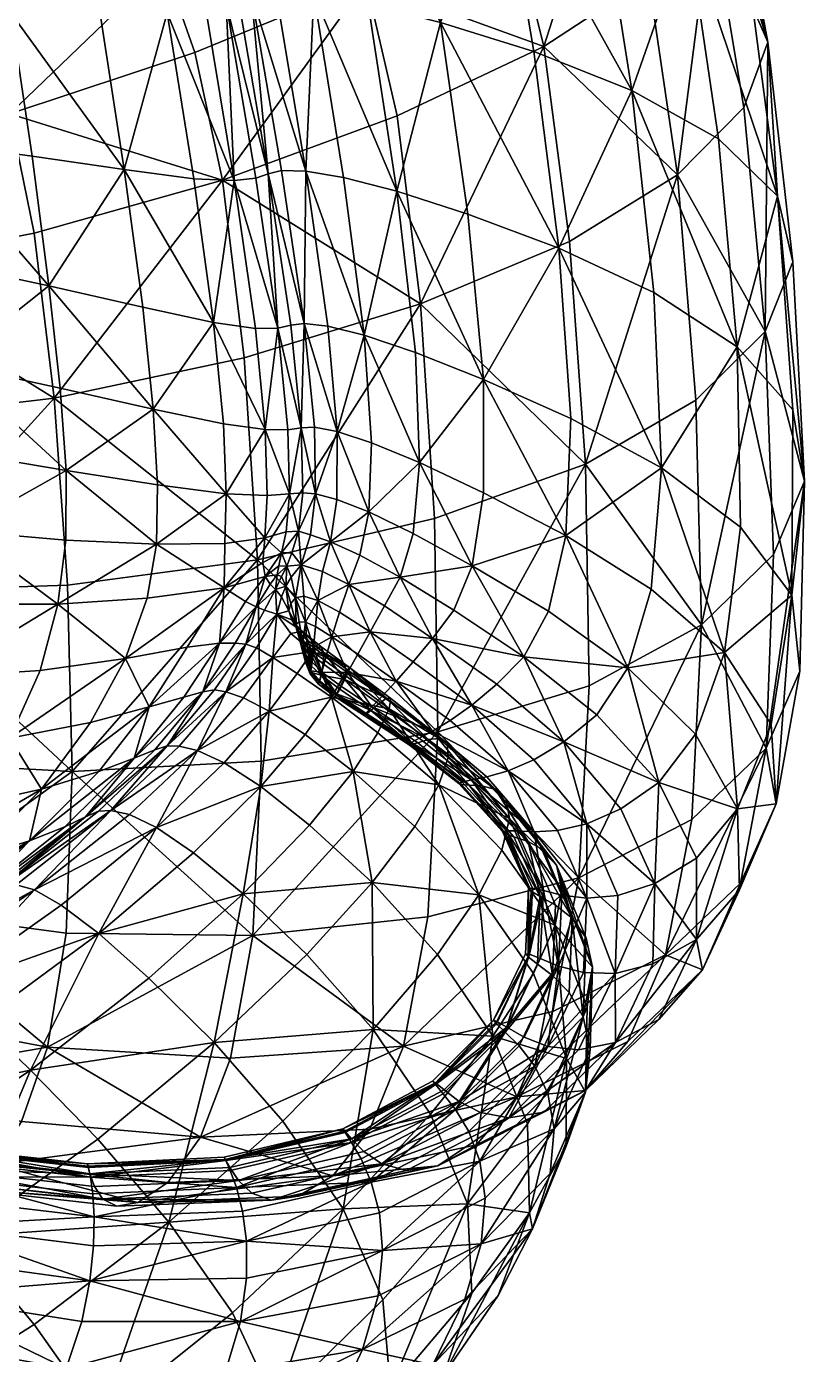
# Model space of a CAD drawing. Header units: millimetres. Extents: x -7995 to 5903, y -544 to 668.
# Drawn here: x -6453.1 to -6240.3, y -278.9 to 84.6 of the extents above; entities that cross this region are included whole.
import ezdxf

# ---------------------------------------------------------------- set-up
doc = ezdxf.new("R2010")
doc.units = ezdxf.units.MM
doc.layers.get('0').update_dxf_attribs({"true_color": 0x57e1c6})

msp = doc.modelspace()

# ---------------------------------------------------------------- meshes
at = {"color": 121, "true_color": 0xa6e5e5}
mesh = msp.add_polyface(dxfattribs=at)
corners = [(-6265.71, 147.94, 567.36), (-6255.34, 96.78, 546.58), (-6272.13, 110.89, 504.77), (-6282.72, 160.58, 525.26), (-6247.64, 38.17, 522.35), (-6263.78, 53.87, 481.31), (-6287.46, 67.14, 445.33), (-6296.28, 122.59, 468.47), (-6306.8, 170.8, 489.06), (-6258.66, -3.05, 457.53), (-6339.81, 85.76, 394.98), (-6314.28, 77.82, 416.02), (-6307.48, 23.94, 393.32), (-6332.38, 33.27, 372.49), (-6323.39, 131.76, 439.14), (-6349.09, 138.3, 418.18), (-6311.59, 79.15, 745.15), (-6320.94, 116.98, 759.89), (-6360.15, 96.84, 787.54), (-6351.72, 60.16, 773.41), (-6331.62, 142.27, 767.39), (-6369.72, 121.64, 794.36), (-6415.43, 101.45, 810.32), (-6399.47, 42.59, 791.09), (-6407.02, 77.52, 804.26), (-6379.54, 137.43, 795.75), (-6345.31, 8.69, 750.09), (-6304.5, 25.81, 721.27), (-6386.98, 44.33, 367.14), (-6390.37, 43.16, 368.19), (-6398.45, 90.98, 390.36), (-6391.59, 93.85, 385.32), (-6383.32, 45.22, 363.18), (-6395.21, 92.6, 389.35), (-6374.47, 93.48, 380.12), (-6384.9, 94.32, 381.43), (-6394.11, 143.67, 404.55), (-6383.76, 143.68, 403.3), (-6359.66, 90.8, 383.82), (-6368.98, 142.08, 407.04), (-6351.8, 39.57, 361.5), (-6366.35, 43.33, 357.92), (-6376.65, 45.05, 359.29), (-6282.96, 97.98, 706.71), (-6293.3, 136.17, 721.59), (-6265.79, 116.09, 661.79), (-6277.04, 154.01, 676.57), (-6260.06, 132.93, 614.1), (-6271.96, 170.11, 628.71), (-6250.3, 80.36, 592.48), (-6256.89, 62.49, 639.13), (-6250.97, 1.16, 611.87), (-6243.45, 20.19, 566.83), (-6274.99, 44.02, 683.17)]
mesh.append_faces([[corners[k] for k in face] for face in [(0, 1, 2), (2, 3, 0), (4, 5, 2), (2, 1, 4), (6, 7, 2), (2, 5, 6), (2, 7, 8), (6, 5, 9), (10, 11, 12), (12, 13, 10), (12, 11, 6), (6, 11, 14), (14, 7, 6), (10, 15, 14), (14, 11, 10), (16, 17, 18), (18, 19, 16), (20, 21, 18), (18, 17, 20), (18, 21, 22), (23, 19, 18), (18, 24, 23), (22, 21, 25), (25, 21, 20), (16, 19, 26), (26, 27, 16), (26, 19, 23), (28, 29, 30), (31, 32, 28), (28, 33, 31), (34, 35, 36), (36, 37, 34), (36, 35, 31), (10, 38, 39), (39, 15, 10), (34, 37, 39), (39, 38, 34), (34, 38, 40), (40, 41, 34), (10, 13, 40), (40, 38, 10), (31, 35, 42), (42, 32, 31), (34, 41, 42), (42, 35, 34), (16, 43, 44), (44, 17, 16), (45, 46, 44), (44, 43, 45), (20, 17, 44), (45, 47, 48), (0, 47, 49), (49, 1, 0), (45, 50, 49), (49, 47, 45), (49, 50, 51), (4, 1, 49), (49, 52, 4), (16, 27, 53), (53, 43, 16), (45, 43, 53), (53, 50, 45)]], dxfattribs={"vtx2": -1, "color": 121})
mesh = msp.add_polyface(dxfattribs=at)
corners = [(-6415.43, 101.45, 810.32), (-6423.87, 117.1, 811.08), (-6471.79, 98.81, 815.28), (-6464.84, 83.52, 815.03), (-6431.51, 127.18, 808.33), (-6477.76, 109.12, 812.17), (-6399.47, 42.59, 791.09), (-6407.02, 77.52, 804.26), (-6457.65, 60.76, 809.75), (-6450.96, 28.05, 797.78), (-6360.15, 96.84, 787.54), (-6379.54, 137.43, 795.75), (-6388.71, 147.12, 793.6), (-6493.81, 135.78, 832.67), (-6490.13, 130.47, 822.15), (-6444.33, 149.75, 818.97), (-6471.5, 163.23, 340.64), (-6464.05, 127.65, 324.69), (-6491.79, 123.97, 278.75), (-6457.33, 88.39, 306.75), (-6486.03, 88.65, 263.17), (-6414.62, 88.34, 370.62), (-6432.96, 88.14, 343.52), (-6440.57, 131.01, 363.41), (-6422.95, 134.04, 391.97), (-6426.34, 45.47, 323.71), (-6451.56, 49.15, 288.8), (-6407.31, 42.96, 349.48), (-6481.2, 53.18, 247.52), (-6446.99, 13.64, 272.8), (-6398.45, 90.98, 390.36), (-6404.02, 89.43, 385.17), (-6412.78, 136.75, 407.43), (-6407.43, 139.11, 413.11), (-6391.59, 93.85, 385.32), (-6395.21, 92.6, 389.35), (-6404.29, 141.08, 412.31), (-6400.72, 142.61, 408.36), (-6386.98, 44.33, 367.14), (-6396.23, 42.45, 363.3), (-6390.37, 43.16, 368.19), (-6394.11, 143.67, 404.55), (-6447.3, 144.42, 788.78), (-6448.26, 145.7, 786.03), (-6487.61, 130.9, 788.76), (-6487.36, 129.25, 791.54), (-6448.35, 146.39, 785.09), (-6487.47, 131.66, 787.86), (-6487.12, 131.6, 788.92), (-6446.67, 146.2, 788.96), (-6486.75, 130.81, 792), (-6444.07, 145.2, 800.78), (-6443.59, 146.33, 809.2), (-6487.91, 128.25, 812.53), (-6486.82, 128.2, 804.1), (-6445.27, 145.45, 793.95), (-6486.54, 129.37, 797.16), (-6396.36, 153.6, 789.78), (-6437.53, 134.4, 803.87), (-6442.08, 139.32, 798.55), (-6445.29, 142.47, 793.24), (-6486.53, 126.62, 796.16), (-6484.85, 122.65, 801.73), (-6482.02, 116.94, 807.36)]
mesh.append_faces([[corners[k] for k in face] for face in [(0, 1, 2), (2, 3, 0), (4, 5, 2), (2, 1, 4), (6, 7, 8), (8, 9, 6), (0, 3, 8), (8, 7, 0), (0, 7, 10), (4, 1, 11), (11, 12, 4), (11, 1, 0), (13, 14, 15), (16, 17, 18), (19, 20, 18), (18, 17, 19), (21, 22, 23), (23, 24, 21), (19, 17, 23), (23, 22, 19), (23, 17, 16), (19, 22, 25), (25, 26, 19), (21, 27, 25), (25, 22, 21), (19, 26, 28), (28, 20, 19), (28, 26, 29), (30, 31, 32), (32, 33, 30), (21, 24, 32), (32, 31, 21), (34, 35, 36), (36, 37, 34), (30, 33, 36), (36, 35, 30), (30, 35, 38), (21, 31, 39), (39, 27, 21), (30, 40, 39), (39, 31, 30), (34, 37, 41), (42, 43, 44), (44, 45, 42), (46, 47, 44), (48, 47, 46), (49, 50, 48), (51, 52, 53), (53, 54, 51), (15, 14, 53), (49, 55, 56), (56, 50, 49), (51, 54, 56), (56, 55, 51), (57, 58, 4), (59, 60, 61), (61, 62, 59), (42, 45, 61), (61, 60, 42), (4, 58, 63), (63, 5, 4), (59, 62, 63), (63, 58, 59)]], dxfattribs={"vtx2": -1, "color": 121})
mesh = msp.add_polyface(dxfattribs=at)
corners = [(-6243.75, -71.05, 474.53), (-6257.77, -52.41, 436.07), (-6258.66, -3.05, 457.53), (-6243.48, -20.3, 497.41), (-6279.33, -36.19, 401.87), (-6281.45, 11.77, 422.25), (-6287.46, 67.14, 445.33), (-6247.64, 38.17, 522.35), (-6263.78, 53.87, 481.31), (-6328.04, -12.03, 353.46), (-6332.38, 33.27, 372.49), (-6307.48, 23.94, 393.32), (-6304.17, -22.65, 373.73), (-6300.2, -35.17, 691.94), (-6304.5, 25.81, 721.27), (-6345.31, 8.69, 750.09), (-6341.43, -50.03, 721.16), (-6340.58, -108.49, 690.24), (-6299.2, -95.9, 660.81), (-6346.67, -4.61, 342.85), (-6351.8, 39.57, 361.5), (-6250.77, -112.95, 556.71), (-6248.71, -59.96, 583.3), (-6268.47, -79.19, 624.34), (-6250.97, 1.16, 611.87), (-6269.97, -17.7, 654.54), (-6240.27, -39.81, 540.16), (-6241.55, -91.86, 515.46), (-6243.45, 20.19, 566.83), (-6250.3, 80.36, 592.48), (-6274.99, 44.02, 683.17), (-6256.89, 62.49, 639.13), (-6305.54, -54.7, 359.9), (-6328.03, -43.03, 340.59), (-6282.2, -69.39, 386.81), (-6288.61, -90.92, 376.49), (-6310.26, -75.4, 351.08), (-6331.14, -62.99, 332.97), (-6249.35, -106.49, 456.46), (-6262.11, -86.77, 419.57), (-6341.98, -82.87, 329.76), (-6336.19, -75.18, 329.67), (-6317, -87.93, 346.5), (-6324.44, -95.46, 345.41), (-6345.55, -34.74, 330.62), (-6347.32, -54.13, 323.77), (-6355.19, -73.98, 322.03), (-6350.9, -66.1, 321.26), (-6331.23, -101.19, 347.06), (-6347.31, -89.34, 332.31)]
mesh.append_faces([[corners[k] for k in face] for face in [(0, 1, 2), (2, 3, 0), (4, 5, 2), (2, 1, 4), (2, 5, 6), (7, 3, 2), (2, 8, 7), (9, 10, 11), (11, 12, 9), (6, 5, 11), (4, 12, 11), (11, 5, 4), (13, 14, 15), (15, 16, 13), (13, 16, 17), (17, 18, 13), (9, 19, 20), (20, 10, 9), (21, 22, 23), (24, 25, 23), (23, 22, 24), (13, 18, 23), (23, 25, 13), (0, 3, 26), (26, 27, 0), (7, 28, 26), (26, 3, 7), (24, 22, 26), (26, 28, 24), (21, 27, 26), (26, 22, 21), (24, 28, 29), (13, 25, 30), (30, 14, 13), (24, 31, 30), (30, 25, 24), (9, 12, 32), (32, 33, 9), (4, 34, 32), (32, 12, 4), (35, 36, 32), (32, 34, 35), (37, 33, 32), (32, 36, 37), (0, 38, 39), (39, 1, 0), (35, 34, 39), (4, 1, 39), (39, 34, 4), (40, 41, 42), (42, 43, 40), (37, 36, 42), (42, 41, 37), (42, 36, 35), (9, 33, 44), (44, 19, 9), (37, 45, 44), (44, 33, 37), (40, 46, 47), (47, 41, 40), (37, 41, 47), (47, 45, 37), (48, 49, 40)]], dxfattribs={"vtx2": -1, "color": 121})
mesh = msp.add_polyface(dxfattribs=at)
corners = [(-6502.32, 18.12, 793.08), (-6450.96, 28.05, 797.78), (-6457.65, 60.76, 809.75), (-6398.97, -69.03, 301.78), (-6393.15, -72.74, 308.45), (-6400.25, -84.18, 298.49), (-6401.89, 3.58, 331.04), (-6421.3, 7.79, 306.25), (-6426.34, 45.47, 323.71), (-6407.31, 42.96, 349.48), (-6446.99, 13.64, 272.8), (-6451.56, 49.15, 288.8), (-6481.2, 53.18, 247.52), (-6477.23, 20.16, 233.45), (-6510.28, 26.36, 190.91), (-6497.27, -23.24, 774.85), (-6445.51, -17.11, 777.47), (-6493.56, -70.01, 751.69), (-6441.86, -68.35, 751.85), (-6389.9, -61.39, 741.4), (-6393.58, -6.04, 769.02), (-6399.47, 42.59, 791.09), (-6396.23, 42.45, 363.3), (-6390.48, 2, 344.45), (-6384.36, 2.09, 349.32), (-6390.37, 43.16, 368.19), (-6474, -7.8, 222.58), (-6443.85, -14.4, 260.74), (-6442.25, -36.95, 251.72), (-6471.97, -31.92, 214.21), (-6505.32, -26.21, 174.39), (-6399.23, -24.16, 317.81), (-6418.42, -20.12, 293.39), (-6398.49, -43.3, 309.01), (-6417.28, -40.88, 284.32), (-6420.07, -71.91, 272.26), (-6417.49, -57.12, 278.21), (-6398.79, -56.9, 303.85), (-6444.5, -73.53, 238.76), (-6442.31, -55.97, 244.85), (-6506.27, -71.47, 164.02), (-6504.76, -49.48, 168.67), (-6471.57, -53.43, 207.59), (-6473.25, -73.55, 202.02), (-6387.82, -25.72, 331.28), (-6387.27, -43.79, 322.79), (-6387.86, -55.31, 317.98), (-6388.42, -62.08, 315.93), (-6387.76, -65.93, 315.7), (-6390.27, -74.21, 310.66), (-6386.44, -68.02, 316.41), (-6385.01, -69.49, 317.16), (-6387.95, -75.13, 311.38)]
mesh.append_faces([[corners[k] for k in face] for face in [(0, 1, 2), (3, 4, 5), (6, 7, 8), (8, 9, 6), (10, 11, 8), (8, 7, 10), (12, 13, 14), (10, 13, 12), (0, 15, 16), (16, 1, 0), (17, 18, 16), (16, 15, 17), (19, 20, 16), (16, 18, 19), (21, 1, 16), (16, 20, 21), (6, 9, 22), (22, 23, 6), (24, 23, 22), (22, 25, 24), (14, 13, 26), (10, 27, 26), (26, 13, 10), (28, 29, 26), (26, 27, 28), (26, 29, 30), (6, 31, 32), (32, 7, 6), (33, 34, 32), (32, 31, 33), (28, 27, 32), (32, 34, 28), (10, 7, 32), (32, 27, 10), (3, 35, 36), (36, 37, 3), (38, 39, 36), (36, 35, 38), (28, 34, 36), (36, 39, 28), (33, 37, 36), (36, 34, 33), (40, 41, 42), (42, 43, 40), (30, 29, 42), (42, 41, 30), (28, 39, 42), (42, 29, 28), (38, 43, 42), (42, 39, 38), (6, 23, 44), (44, 31, 6), (33, 31, 44), (44, 45, 33), (3, 37, 46), (46, 47, 3), (33, 45, 46), (46, 37, 33), (3, 47, 48), (48, 4, 3), (49, 4, 48), (48, 50, 49), (51, 52, 49)]], dxfattribs={"vtx2": -1, "color": 121})
mesh = msp.add_polyface(dxfattribs=at)
corners = [(-6399.47, 42.59, 791.09), (-6393.58, -6.04, 769.02), (-6345.31, 8.69, 750.09), (-6389.9, -61.39, 741.4), (-6377.14, 3.37, 344.71), (-6380.81, 2.87, 348.46), (-6386.98, 44.33, 367.14), (-6383.32, 45.22, 363.18), (-6384.36, 2.09, 349.32), (-6390.37, 43.16, 368.19), (-6376.65, 45.05, 359.29), (-6370.63, 2.61, 340.91), (-6381.58, -25.74, 336.48), (-6387.82, -25.72, 331.28), (-6390.48, 2, 344.45), (-6381.12, -43.35, 328.43), (-6387.27, -43.79, 322.79), (-6374.31, -25.05, 332.71), (-6377.94, -25.2, 336.06), (-6374, -43.29, 325.91), (-6377.51, -42.99, 328.66), (-6377.9, -62.71, 323.19), (-6380.46, -59.45, 323.3), (-6378.67, -53.57, 324.94), (-6375.41, -54.56, 323.07), (-6383.35, -59.44, 321.62), (-6382.04, -53.74, 323.91), (-6387.86, -55.31, 317.98), (-6388.42, -62.08, 315.93), (-6384.03, -62.98, 320.25), (-6387.76, -65.93, 315.7), (-6384.5, -65.49, 319.26), (-6386.44, -68.02, 316.41), (-6380.66, -66.11, 323.63), (-6381.91, -63.11, 322.13), (-6382.15, -68.61, 322.38), (-6383.33, -65.98, 320.41), (-6384.56, -76.27, 312.6), (-6387.95, -75.13, 311.38), (-6385.01, -69.49, 317.16), (-6383.34, -71.52, 319.29), (-6390.27, -74.21, 310.66), (-6373.34, -72.52, 324.26), (-6377.19, -71.31, 326.31), (-6376.74, -78.43, 330.25), (-6379.53, -71.79, 327.06), (-6379.33, -79.02, 331.04), (-6380.77, -73.33, 326.36), (-6381.31, -75.31, 324.11)]
mesh.append_faces([[corners[k] for k in face] for face in [(0, 1, 2), (2, 1, 3), (4, 5, 6), (6, 7, 4), (8, 9, 6), (6, 5, 8), (4, 7, 10), (10, 11, 4), (8, 12, 13), (13, 14, 8), (15, 16, 13), (13, 12, 15), (4, 17, 18), (18, 5, 4), (19, 20, 18), (18, 17, 19), (15, 12, 18), (18, 20, 15), (8, 5, 18), (18, 12, 8), (21, 22, 23), (23, 24, 21), (25, 26, 23), (23, 22, 25), (15, 20, 23), (23, 26, 15), (19, 24, 23), (23, 20, 19), (15, 26, 27), (27, 16, 15), (25, 28, 27), (27, 26, 25), (25, 29, 30), (30, 28, 25), (31, 32, 30), (30, 29, 31), (21, 33, 34), (34, 22, 21), (35, 36, 34), (34, 33, 35), (31, 29, 34), (34, 36, 31), (25, 22, 34), (34, 29, 25), (37, 38, 39), (39, 40, 37), (41, 32, 39), (31, 36, 39), (39, 32, 31), (35, 40, 39), (39, 36, 35), (42, 43, 21), (44, 43, 42), (21, 43, 45), (45, 33, 21), (45, 43, 44), (46, 47, 45), (35, 33, 45), (45, 47, 35), (37, 40, 48), (35, 47, 48), (48, 40, 35), (48, 47, 46)]], dxfattribs={"vtx2": -1, "color": 121})
mesh = msp.add_polyface(dxfattribs=at)
corners = [(-6389.9, -61.39, 741.4), (-6341.43, -50.03, 721.16), (-6345.31, 8.69, 750.09), (-6340.58, -108.49, 690.24), (-6360.67, 0.11, 339.48), (-6366.35, 43.33, 357.92), (-6351.8, 39.57, 361.5), (-6346.67, -4.61, 342.85), (-6370.63, 2.61, 340.91), (-6376.65, 45.05, 359.29), (-6377.14, 3.37, 344.71), (-6368.09, -26.26, 329.08), (-6374.31, -25.05, 332.71), (-6358.71, -29.32, 327.58), (-6359.45, -48.27, 321.1), (-6368.17, -44.85, 322.6), (-6374, -43.29, 325.91), (-6345.55, -34.74, 330.62), (-6347.32, -54.13, 323.77), (-6364.95, -68.1, 319.94), (-6361.91, -60.08, 318.91), (-6350.9, -66.1, 321.26), (-6355.19, -73.98, 322.03), (-6377.9, -62.71, 323.19), (-6375.41, -54.56, 323.07), (-6369.95, -56.49, 320.29), (-6372.12, -64.57, 321.16), (-6375.31, -91.73, 337.5), (-6374.97, -89.35, 335.39), (-6372.31, -92.1, 335.57), (-6341.98, -82.87, 329.76), (-6347.31, -89.34, 332.31), (-6359.09, -81.06, 325.06), (-6351.99, -94.61, 336.31), (-6362.48, -87.19, 329.35), (-6369.53, -82.44, 327.41), (-6367.48, -75.68, 323.1), (-6371.16, -87.99, 331.83), (-6365.23, -92.18, 333.96), (-6374.55, -85.3, 332.2), (-6374.02, -79.65, 328.35), (-6373.34, -72.52, 324.26), (-6371.78, -86.79, 323.21), (-6372.56, -85.1, 315.16), (-6377.71, -80.91, 317.22), (-6372.51, -92.99, 334.3), (-6371.94, -89.86, 329.6), (-6375.34, -87.07, 330.18), (-6375.27, -90.29, 334.17), (-6376.03, -83.57, 324.64), (-6366.01, -94.14, 331.63), (-6364.89, -91.74, 324.94), (-6374.81, -86.45, 305.59), (-6364.68, -90.88, 316.69), (-6366.05, -92.87, 307.06)]
mesh.append_faces([[corners[k] for k in face] for face in [(0, 1, 2), (3, 1, 0), (4, 5, 6), (6, 7, 4), (4, 8, 9), (9, 5, 4), (10, 8, 11), (11, 12, 10), (4, 13, 11), (11, 8, 4), (14, 15, 11), (11, 13, 14), (16, 12, 11), (11, 15, 16), (14, 13, 17), (17, 18, 14), (4, 7, 17), (17, 13, 4), (19, 20, 21), (21, 22, 19), (14, 18, 21), (21, 20, 14), (23, 24, 25), (25, 26, 23), (16, 15, 25), (25, 24, 16), (14, 20, 25), (25, 15, 14), (19, 26, 25), (25, 20, 19), (27, 28, 29), (30, 31, 32), (32, 22, 30), (33, 34, 32), (32, 31, 33), (35, 36, 32), (32, 34, 35), (19, 22, 32), (32, 36, 19), (29, 37, 38), (35, 34, 38), (38, 37, 35), (38, 34, 33), (35, 37, 39), (39, 40, 35), (29, 28, 39), (39, 37, 29), (23, 26, 41), (19, 36, 41), (41, 26, 19), (35, 40, 41), (41, 36, 35), (42, 43, 44), (45, 46, 47), (47, 48, 45), (42, 49, 47), (47, 46, 42), (42, 46, 50), (50, 51, 42), (52, 43, 53), (53, 54, 52), (42, 51, 53), (53, 43, 42)]], dxfattribs={"vtx2": -1, "color": 121})
mesh = msp.add_polyface(dxfattribs=at)
corners = [(-6398.51, -97.49, 286.07), (-6401.62, -96.96, 289.02), (-6393.11, -84.44, 302.1), (-6390.14, -85.5, 300.07), (-6404.86, -97.48, 289.55), (-6396.01, -84.23, 301.89), (-6390.27, -74.21, 310.66), (-6430, -129.98, 245.39), (-6433.37, -130.23, 249.4), (-6414.58, -112.28, 271.85), (-6411.33, -112.35, 268.32), (-6436.93, -131.77, 251.45), (-6418.02, -113.39, 273.11), (-6452.26, -138.31, 240.82), (-6433.26, -119.3, 259.55), (-6423.6, -115.71, 269.78), (-6419.54, -101.66, 274.39), (-6410.07, -98.94, 285.65), (-6442.6, -134.49, 249.33), (-6400.25, -84.18, 298.49), (-6409.15, -85.25, 287.29), (-6398.97, -69.03, 301.78), (-6393.15, -72.74, 308.45), (-6506.27, -71.47, 164.02), (-6473.25, -73.55, 202.02), (-6477.44, -93.49, 196.75), (-6444.5, -73.53, 238.76), (-6449.3, -91.7, 232.06), (-6457.64, -110.24, 223.98), (-6485.2, -113.03, 190.72), (-6518.1, -112.99, 155.46), (-6426.02, -88.36, 263.7), (-6420.07, -71.91, 272.26), (-6435.57, -105.94, 252.86), (-6448.95, -124.17, 240.1), (-6470.46, -128.88, 213.76), (-6497.57, -131.98, 182.84), (-6385.67, -88.09, 296.74), (-6393.71, -99.18, 282.7), (-6417.54, -134.68, 239.8), (-6399.04, -116.93, 263.12), (-6388.99, -123.41, 264.96), (-6406.32, -113.57, 264.82), (-6424.9, -131.14, 241.62), (-6386.68, -102.81, 280.9), (-6389.9, -61.39, 741.4), (-6441.86, -68.35, 751.85), (-6440.57, -119.29, 723.97), (-6388.93, -116.46, 711.62), (-6493.56, -70.01, 751.69), (-6491.81, -116.46, 726.28)]
mesh.append_faces([[corners[k] for k in face] for face in [(0, 1, 2), (2, 3, 0), (4, 5, 2), (2, 1, 4), (2, 5, 6), (7, 8, 9), (9, 10, 7), (11, 12, 9), (9, 8, 11), (4, 1, 9), (9, 12, 4), (0, 10, 9), (9, 1, 0), (13, 14, 15), (16, 17, 15), (15, 14, 16), (4, 12, 15), (15, 17, 4), (11, 18, 15), (15, 12, 11), (19, 20, 21), (6, 5, 19), (19, 22, 6), (4, 17, 19), (19, 5, 4), (16, 20, 19), (19, 17, 16), (23, 24, 25), (26, 27, 25), (25, 24, 26), (28, 29, 25), (25, 27, 28), (25, 29, 30), (21, 20, 31), (31, 32, 21), (16, 33, 31), (31, 20, 16), (28, 27, 31), (31, 33, 28), (26, 32, 31), (31, 27, 26), (34, 14, 13), (28, 33, 34), (34, 35, 28), (16, 14, 34), (34, 33, 16), (28, 35, 36), (36, 29, 28), (37, 38, 0), (39, 40, 41), (7, 10, 42), (42, 43, 7), (0, 38, 42), (42, 10, 0), (44, 40, 42), (42, 38, 44), (39, 43, 42), (42, 40, 39), (45, 46, 47), (47, 48, 45), (49, 50, 47), (47, 46, 49)]], dxfattribs={"vtx2": -1, "color": 121})
mesh = msp.add_polyface(dxfattribs=at)
corners = [(-6353.9, -102.13, 314.15), (-6356.93, -108.77, 303.33), (-6369.66, -99, 296.2), (-6366.05, -92.87, 307.06), (-6363.76, -119.37, 289.8), (-6376.86, -109.2, 282.66), (-6374.81, -86.45, 305.59), (-6379.06, -92.5, 294.61), (-6389.9, -61.39, 741.4), (-6388.93, -116.46, 711.62), (-6340.58, -108.49, 690.24), (-6340.32, -123, 317.81), (-6346.83, -134.35, 304.13), (-6358.86, -102.64, 343.32), (-6360.24, -103.76, 346.29), (-6347.83, -111.97, 359.64), (-6346.04, -111.47, 356.9), (-6360.74, -104.03, 347.44), (-6348.43, -111.99, 360.67), (-6358.65, -101.59, 344.6), (-6345.64, -110.24, 357.93), (-6347.73, -111.43, 360.07), (-6360.25, -103.34, 346.85), (-6372.31, -92.1, 335.57), (-6372.96, -94.53, 337.82), (-6375.31, -91.73, 337.5), (-6373.16, -95.41, 338.43), (-6375.49, -92.6, 338.13), (-6368.3, -98.05, 340.19), (-6367.21, -95.86, 337.89), (-6368.62, -98.86, 340.78), (-6367.36, -96.79, 336.57), (-6368.26, -98.4, 339.6), (-6372.51, -92.99, 334.3), (-6372.96, -94.87, 337.25), (-6375.39, -92.13, 336.92), (-6375.27, -90.29, 334.17), (-6355.83, -98.69, 340.74), (-6342.05, -108.31, 354.36), (-6351.99, -94.61, 336.31), (-6365.23, -92.18, 333.96), (-6356.71, -100.76, 338.46), (-6366.01, -94.14, 331.63), (-6354.62, -99.28, 331.88), (-6364.89, -91.74, 324.94), (-6371.94, -89.86, 329.6), (-6364.68, -90.88, 316.69), (-6353.41, -99.35, 323.72), (-6338.05, -111.57, 338.14), (-6343.16, -110.57, 352.33)]
mesh.append_faces([[corners[k] for k in face] for face in [(0, 1, 2), (2, 3, 0), (4, 5, 2), (2, 1, 4), (6, 3, 2), (2, 7, 6), (8, 9, 10), (11, 1, 0), (4, 1, 11), (11, 12, 4), (13, 14, 15), (15, 16, 13), (17, 18, 15), (15, 14, 17), (19, 20, 21), (21, 22, 19), (17, 22, 21), (21, 18, 17), (23, 24, 25), (26, 27, 25), (25, 24, 26), (19, 22, 28), (28, 29, 19), (17, 30, 28), (28, 22, 17), (26, 24, 28), (28, 30, 26), (23, 29, 28), (28, 24, 23), (13, 31, 32), (32, 14, 13), (33, 34, 32), (32, 31, 33), (26, 30, 32), (32, 34, 26), (17, 14, 32), (32, 30, 17), (26, 34, 35), (33, 36, 35), (35, 34, 33), (19, 37, 38), (38, 20, 19), (38, 37, 39), (19, 29, 40), (40, 37, 19), (40, 29, 23), (39, 37, 40), (13, 41, 42), (42, 31, 13), (43, 44, 42), (42, 41, 43), (33, 31, 42), (42, 45, 33), (0, 3, 46), (46, 47, 0), (43, 47, 46), (46, 44, 43), (0, 47, 48), (48, 47, 43), (13, 16, 49), (49, 41, 13), (43, 41, 49)]], dxfattribs={"vtx2": -1, "color": 121})
mesh = msp.add_polyface(dxfattribs=at)
corners = [(-6384.56, -76.27, 312.6), (-6390.14, -85.5, 300.07), (-6393.11, -84.44, 302.1), (-6387.95, -75.13, 311.38), (-6390.27, -74.21, 310.66), (-6380.8, -81.58, 307.92), (-6385.67, -88.09, 296.74), (-6374.81, -86.45, 305.59), (-6379.06, -92.5, 294.61), (-6386.68, -102.81, 280.9), (-6393.71, -99.18, 282.7), (-6398.51, -97.49, 286.07), (-6369.66, -99, 296.2), (-6376.86, -109.2, 282.66), (-6388.99, -123.41, 264.96), (-6399.04, -116.93, 263.12), (-6363.76, -119.37, 289.8), (-6375.64, -134.02, 272.1), (-6375.97, -87.42, 335.6), (-6374.97, -89.35, 335.39), (-6375.31, -91.73, 337.5), (-6376.45, -88.59, 337.17), (-6376.72, -89.36, 337.74), (-6375.49, -92.6, 338.13), (-6376.37, -88.41, 334.44), (-6376.67, -89.14, 336.52), (-6375.39, -92.13, 336.92), (-6375.27, -90.29, 334.17), (-6373.16, -95.41, 338.43), (-6376.35, -84.01, 333.66), (-6374.55, -85.3, 332.2), (-6376.74, -78.43, 330.25), (-6374.02, -79.65, 328.35), (-6373.34, -72.52, 324.26), (-6378.49, -78.35, 331.2), (-6379.53, -71.79, 327.06), (-6379.33, -79.02, 331.04), (-6377.48, -84.05, 334.82), (-6377.99, -84.6, 335.1), (-6377.06, -85.5, 332.06), (-6377.89, -84.88, 333.94), (-6378.33, -81.51, 327.4), (-6379.35, -80.03, 329.65), (-6381.31, -75.31, 324.11), (-6380.51, -77.81, 320.87), (-6377.71, -80.91, 317.22), (-6376.03, -83.57, 324.64), (-6371.78, -86.79, 323.21), (-6372.56, -85.1, 315.16), (-6375.34, -87.07, 330.18)]
mesh.append_faces([[corners[k] for k in face] for face in [(0, 1, 2), (2, 3, 0), (4, 3, 2), (0, 5, 6), (6, 1, 0), (7, 8, 6), (6, 5, 7), (9, 10, 6), (6, 8, 9), (11, 1, 6), (9, 8, 12), (12, 13, 9), (9, 13, 14), (14, 15, 9), (16, 17, 14), (14, 13, 16), (18, 19, 20), (20, 21, 18), (22, 21, 20), (20, 23, 22), (24, 25, 26), (26, 27, 24), (22, 23, 26), (26, 25, 22), (26, 23, 28), (18, 29, 30), (30, 19, 18), (31, 32, 30), (30, 29, 31), (33, 32, 31), (31, 34, 35), (35, 34, 36), (18, 21, 37), (37, 29, 18), (22, 38, 37), (37, 21, 22), (36, 34, 37), (37, 38, 36), (31, 29, 37), (37, 34, 31), (24, 39, 40), (40, 25, 24), (41, 42, 40), (40, 39, 41), (36, 38, 40), (40, 42, 36), (22, 25, 40), (40, 38, 22), (43, 44, 0), (36, 42, 43), (41, 44, 43), (43, 42, 41), (0, 44, 45), (45, 5, 0), (41, 46, 45), (45, 44, 41), (45, 46, 47), (7, 5, 45), (45, 48, 7), (24, 27, 49), (49, 39, 24), (41, 39, 49), (49, 46, 41)]], dxfattribs={"vtx2": -1, "color": 121})
mesh = msp.add_polyface(dxfattribs=at)
corners = [(-6243.75, -71.05, 474.53), (-6241.55, -91.86, 515.46), (-6248.03, -128.19, 495.72), (-6249.35, -106.49, 456.46), (-6250.77, -112.95, 556.71), (-6258.58, -129.52, 442.82), (-6302, -148.48, 631.57), (-6299.2, -95.9, 660.81), (-6340.58, -108.49, 690.24), (-6271.04, -132.45, 596.13), (-6268.47, -79.19, 624.34), (-6270.08, -109.11, 407.6), (-6262.11, -86.77, 419.57), (-6288.61, -90.92, 376.49), (-6306.11, -111.21, 367.74), (-6297.06, -103.83, 370.33), (-6280.08, -122.38, 399.71), (-6290.53, -129.58, 395.48), (-6317, -87.93, 346.5), (-6324.44, -95.46, 345.41), (-6353.9, -102.13, 314.15), (-6337.77, -115.48, 328.7), (-6340.32, -123, 317.81), (-6320.93, -132.2, 349.63), (-6331.99, -123.06, 376.14), (-6334.1, -122.87, 378.54), (-6322.15, -136.29, 401.84), (-6334.77, -122.6, 379.38), (-6347.83, -111.97, 359.64), (-6348.43, -111.99, 360.67), (-6346.04, -111.47, 356.9), (-6331.36, -121.62, 376.87), (-6333.88, -122.21, 378.78), (-6347.73, -111.43, 360.07), (-6345.64, -110.24, 357.93), (-6321.81, -135.54, 401.95), (-6321.34, -119.13, 370.51), (-6314.27, -116.13, 368.15), (-6299.83, -133.67, 394.45), (-6327.11, -120.78, 373.77), (-6314.23, -135.83, 397.93), (-6351.99, -94.61, 336.31), (-6337.18, -105.39, 350.38), (-6342.05, -108.31, 354.36), (-6341.98, -82.87, 329.76), (-6331.23, -101.19, 347.06), (-6347.31, -89.34, 332.31), (-6338.05, -111.57, 338.14), (-6354.62, -99.28, 331.88), (-6340.17, -110.27, 346.05), (-6324.75, -124.26, 366.31), (-6321.86, -126.96, 358.84), (-6328.5, -123.24, 372.07), (-6343.16, -110.57, 352.33), (-6315.86, -138.45, 396.5)]
mesh.append_faces([[corners[k] for k in face] for face in [(0, 1, 2), (2, 3, 0), (2, 1, 4), (5, 3, 2), (6, 7, 8), (6, 9, 10), (10, 7, 6), (10, 9, 4), (5, 11, 12), (12, 3, 5), (12, 11, 13), (14, 15, 16), (16, 17, 14), (13, 11, 16), (16, 15, 13), (16, 11, 5), (13, 15, 18), (14, 19, 18), (18, 15, 14), (20, 21, 22), (22, 21, 23), (24, 25, 26), (26, 25, 27), (27, 25, 28), (28, 29, 27), (24, 30, 28), (28, 25, 24), (31, 32, 33), (33, 34, 31), (27, 29, 33), (33, 32, 27), (27, 32, 35), (35, 32, 31), (36, 37, 38), (14, 17, 38), (38, 37, 14), (31, 39, 40), (40, 39, 36), (41, 42, 43), (36, 39, 43), (43, 42, 36), (31, 34, 43), (43, 39, 31), (44, 19, 45), (14, 37, 45), (45, 19, 14), (36, 42, 45), (45, 37, 36), (41, 46, 45), (45, 42, 41), (47, 21, 20), (48, 49, 47), (50, 51, 47), (47, 49, 50), (23, 21, 47), (47, 51, 23), (24, 52, 53), (53, 30, 24), (50, 49, 53), (53, 52, 50), (53, 49, 48), (50, 52, 54), (54, 52, 24)]], dxfattribs={"vtx2": -1, "color": 121})
mesh = msp.add_polyface(dxfattribs=at)
corners = [(-6358.22, -189.95, 283.41), (-6342.52, -213.16, 309.45), (-6366.47, -239.07, 279.97), (-6393.83, -152.83, 248.76), (-6376.39, -169.39, 262.94), (-6401.73, -193.52, 232.72), (-6382.93, -215.08, 253.51), (-6388.99, -123.41, 264.96), (-6375.64, -134.02, 272.1), (-6340.58, -108.49, 690.24), (-6343.26, -159.15, 660.91), (-6302, -148.48, 631.57), (-6391.2, -164.25, 683.03), (-6388.93, -116.46, 711.62), (-6349.98, -194.49, 636.77), (-6397.24, -197.77, 659.01), (-6405.5, -219.47, 639.09), (-6359.17, -217.21, 617.22), (-6318.99, -208.44, 589.1), (-6309.13, -185.03, 607.89), (-6340.69, -169.4, 306.77), (-6325.48, -191.8, 332.78), (-6329.32, -153.12, 324.8), (-6314.43, -174.65, 350.97), (-6358.48, -149.74, 286.29), (-6363.76, -119.37, 289.8), (-6346.83, -134.35, 304.13), (-6320.93, -132.2, 349.63), (-6323.08, -140.82, 338.69), (-6340.32, -123, 317.81), (-6364.17, -220.88, 541.11), (-6339.12, -207.61, 514.99), (-6341.23, -205.05, 514.71), (-6322.18, -190.71, 486.18), (-6324.55, -188.38, 486.47), (-6325.32, -187.43, 486.7), (-6341.98, -204.08, 514.84), (-6366.56, -217.2, 540.3), (-6365.89, -218.18, 540.28), (-6315.82, -170.09, 457.17), (-6315.52, -169.37, 457.4), (-6324.39, -187.78, 486.94), (-6341.24, -204.59, 515.43), (-6338.87, -206.49, 516.51), (-6364.17, -219.92, 542.9), (-6366.03, -217.82, 541.17), (-6321.64, -189.36, 487.28), (-6322.15, -136.29, 401.84), (-6319.79, -137.18, 399.89), (-6331.99, -123.06, 376.14), (-6334.77, -122.6, 379.38), (-6322.85, -135.76, 402.48), (-6321.81, -135.54, 401.95), (-6331.36, -121.62, 376.87), (-6318.96, -135.58, 400.39), (-6334.75, -209.68, 518.1), (-6316.98, -192.09, 487.77), (-6310.44, -194.61, 489.18), (-6328.85, -212.72, 520.83), (-6314.23, -135.83, 397.93), (-6315.86, -138.45, 396.5), (-6335.76, -211.85, 515.66), (-6314.05, -199.97, 484.37), (-6318.31, -194.48, 485.76), (-6332.1, -217.92, 515.67)]
mesh.append_faces([[corners[k] for k in face] for face in [(0, 1, 2), (3, 4, 5), (0, 6, 5), (5, 4, 0), (7, 8, 3), (9, 10, 11), (12, 10, 9), (9, 13, 12), (11, 10, 14), (12, 15, 14), (14, 10, 12), (16, 17, 14), (14, 15, 16), (18, 19, 14), (14, 17, 18), (0, 20, 21), (21, 1, 0), (22, 23, 21), (21, 20, 22), (3, 8, 24), (24, 4, 3), (25, 26, 24), (24, 8, 25), (22, 20, 24), (24, 26, 22), (0, 4, 24), (24, 20, 0), (27, 28, 29), (22, 26, 29), (29, 28, 22), (30, 31, 32), (33, 34, 32), (32, 31, 33), (35, 36, 32), (32, 34, 35), (37, 38, 32), (32, 36, 37), (35, 34, 39), (39, 34, 33), (40, 41, 35), (42, 43, 44), (37, 36, 42), (42, 45, 37), (35, 41, 42), (42, 36, 35), (46, 43, 42), (42, 41, 46), (47, 48, 49), (50, 51, 47), (52, 51, 50), (53, 54, 52), (44, 43, 55), (46, 56, 55), (55, 43, 46), (57, 58, 55), (55, 56, 57), (59, 54, 53), (49, 48, 60), (61, 31, 30), (62, 63, 61), (61, 64, 62), (33, 31, 61), (61, 63, 33)]], dxfattribs={"vtx2": -1, "color": 121})
mesh = msp.add_polyface(dxfattribs=at)
corners = [(-6401.73, -193.52, 232.72), (-6419.61, -175.87, 218.35), (-6393.83, -152.83, 248.76), (-6451.98, -201.08, 183.97), (-6433.61, -219.99, 198.63), (-6423.6, -115.71, 269.78), (-6442.6, -134.49, 249.33), (-6452.26, -138.31, 240.82), (-6467.85, -143.11, 223.72), (-6448.95, -124.17, 240.1), (-6489.06, -147.5, 200.1), (-6470.46, -128.88, 213.76), (-6497.57, -131.98, 182.84), (-6407.37, -141.58, 241.62), (-6388.99, -123.41, 264.96), (-6417.54, -134.68, 239.8), (-6492.63, -156.85, 701.3), (-6442.2, -163.56, 696.86), (-6440.57, -119.29, 723.97), (-6491.81, -116.46, 726.28), (-6391.2, -164.25, 683.03), (-6388.93, -116.46, 711.62), (-6496.64, -185.47, 679.42), (-6447.32, -194.79, 673.58), (-6502.4, -204.26, 660.48), (-6454.43, -215.18, 653.81), (-6405.5, -219.47, 639.09), (-6397.24, -197.77, 659.01), (-6468.81, -155.28, 222.75), (-6478.5, -158.86, 216.28), (-6436.93, -131.77, 251.45), (-6463.06, -152.43, 223.46), (-6495.28, -174.03, 191.52), (-6501.04, -176.76, 192.24), (-6510.59, -179.76, 187.93), (-6430, -129.98, 245.39), (-6455.94, -150.33, 215.85), (-6459.39, -150.67, 220.48), (-6433.37, -130.23, 249.4), (-6488.1, -171.95, 182.38), (-6491.55, -172.21, 187.61), (-6493.97, -162.81, 202), (-6476, -178.85, 175.22), (-6465.85, -187.64, 176.74), (-6503.84, -211.64, 141.45), (-6489.92, -226.38, 148.77), (-6520.68, -195.92, 142.65), (-6483.16, -173.89, 177.67), (-6424.9, -131.14, 241.62), (-6450.88, -151.77, 211.62), (-6443.56, -155.91, 209.5), (-6433.34, -163.64, 211.17)]
mesh.append_faces([[corners[k] for k in face] for face in [(0, 1, 2), (3, 1, 0), (0, 4, 3), (5, 6, 7), (7, 8, 9), (10, 11, 9), (9, 8, 10), (12, 11, 10), (2, 13, 14), (14, 13, 15), (16, 17, 18), (18, 19, 16), (20, 21, 18), (18, 17, 20), (16, 22, 23), (23, 17, 16), (24, 25, 23), (23, 22, 24), (26, 27, 23), (23, 25, 26), (20, 17, 23), (23, 27, 20), (7, 6, 28), (28, 29, 7), (30, 31, 28), (28, 6, 30), (32, 33, 28), (28, 31, 32), (34, 29, 28), (28, 33, 34), (35, 36, 37), (37, 38, 35), (39, 40, 37), (37, 36, 39), (32, 31, 37), (37, 40, 32), (30, 38, 37), (37, 31, 30), (7, 29, 41), (41, 8, 7), (41, 29, 34), (10, 8, 41), (42, 43, 44), (3, 45, 44), (44, 43, 3), (46, 47, 42), (35, 48, 49), (49, 36, 35), (15, 50, 49), (49, 48, 15), (42, 47, 49), (49, 50, 42), (39, 36, 49), (49, 47, 39), (2, 1, 51), (51, 13, 2), (3, 43, 51), (51, 1, 3), (42, 50, 51), (51, 43, 42), (15, 13, 51), (51, 50, 15)]], dxfattribs={"vtx2": -1, "color": 121})
mesh = msp.add_polyface(dxfattribs=at)
corners = [(-6281.24, -150.02, 427.36), (-6269.77, -143.06, 433.24), (-6269.84, -165.35, 469.48), (-6281.76, -172, 462.13), (-6258.58, -129.52, 442.82), (-6258.03, -151.71, 480.54), (-6268.12, -173.63, 518.8), (-6250.77, -112.95, 556.71), (-6257.79, -149.86, 535.38), (-6248.03, -128.19, 495.72), (-6278.28, -169.48, 573.43), (-6271.04, -132.45, 596.13), (-6302, -148.48, 631.57), (-6290.53, -129.58, 395.48), (-6280.08, -122.38, 399.71), (-6308.46, -161.36, 365.01), (-6306.65, -151.58, 375.92), (-6298.21, -172.89, 406.5), (-6329.32, -153.12, 324.8), (-6323.08, -140.82, 338.69), (-6314.43, -174.65, 350.97), (-6320.93, -132.2, 349.63), (-6312.54, -153.59, 427), (-6315.03, -152.09, 428.43), (-6315.82, -170.09, 457.17), (-6315.75, -151.34, 428.88), (-6316.58, -169.21, 457.5), (-6315.52, -169.37, 457.4), (-6314.65, -151.3, 428.5), (-6311.64, -151.93, 427.44), (-6319.79, -137.18, 399.89), (-6322.15, -136.29, 401.84), (-6322.85, -135.76, 402.48), (-6321.81, -135.54, 401.95), (-6318.96, -135.58, 400.39), (-6306.65, -153.2, 425.82), (-6307.59, -172.61, 456.39), (-6299.82, -154.02, 424.62), (-6292.09, -174.6, 458.09), (-6291.3, -153.32, 424.81), (-6299.83, -133.67, 394.45), (-6307.79, -135.47, 395.61), (-6321.34, -119.13, 370.51), (-6314.23, -135.83, 397.93), (-6308.38, -155.88, 424.46), (-6315.86, -138.45, 396.5), (-6303.78, -159.5, 420.45), (-6311.56, -140.82, 391.49), (-6324.75, -124.26, 366.31), (-6308.08, -144.96, 384.69), (-6299.97, -164.99, 414.58), (-6321.86, -126.96, 358.84), (-6309.19, -175.19, 454.79)]
mesh.append_faces([[corners[k] for k in face] for face in [(0, 1, 2), (2, 3, 0), (4, 5, 2), (2, 1, 4), (2, 5, 6), (7, 8, 9), (6, 5, 9), (9, 8, 6), (9, 5, 4), (10, 11, 12), (7, 11, 10), (10, 8, 7), (0, 13, 14), (14, 1, 0), (4, 1, 14), (15, 16, 17), (18, 19, 15), (15, 20, 18), (21, 16, 15), (15, 19, 21), (22, 23, 24), (25, 26, 24), (24, 23, 25), (27, 28, 29), (25, 28, 27), (27, 26, 25), (22, 30, 31), (31, 23, 22), (25, 23, 31), (31, 32, 25), (29, 28, 33), (33, 34, 29), (25, 32, 33), (33, 28, 25), (29, 35, 36), (36, 35, 37), (38, 39, 0), (37, 39, 38), (0, 39, 40), (40, 13, 0), (37, 41, 40), (40, 39, 37), (40, 41, 42), (29, 34, 43), (43, 35, 29), (42, 41, 43), (37, 35, 43), (43, 41, 37), (22, 44, 45), (45, 30, 22), (46, 47, 45), (45, 44, 46), (45, 47, 48), (17, 16, 49), (49, 50, 17), (21, 51, 49), (49, 16, 21), (48, 47, 49), (49, 51, 48), (46, 50, 49), (49, 47, 46), (52, 44, 22), (46, 44, 52)]], dxfattribs={"vtx2": -1, "color": 121})
mesh = msp.add_polyface(dxfattribs=at)
corners = [(-6268.12, -173.63, 518.8), (-6280.06, -187.21, 506.43), (-6269.84, -165.35, 469.48), (-6291.94, -193.53, 497.76), (-6281.76, -172, 462.13), (-6302, -148.48, 631.57), (-6309.13, -185.03, 607.89), (-6278.28, -169.48, 573.43), (-6318.99, -208.44, 589.1), (-6288.54, -193.23, 555.64), (-6257.79, -149.86, 535.38), (-6300.19, -206.63, 542.11), (-6311.6, -212.63, 532.21), (-6330.01, -221.57, 574.51), (-6349.98, -194.49, 636.77), (-6298.21, -172.89, 406.5), (-6298.89, -195.41, 440.33), (-6300.16, -207.11, 430.2), (-6299.74, -183.74, 395.84), (-6308.69, -217.17, 475.33), (-6305.39, -197.92, 381.79), (-6305.42, -221.89, 416.41), (-6316.02, -215.77, 363.55), (-6325.48, -191.8, 332.78), (-6314.43, -174.65, 350.97), (-6308.46, -161.36, 365.01), (-6315.82, -170.09, 457.17), (-6313.33, -172.07, 456.31), (-6312.54, -153.59, 427), (-6316.58, -169.21, 457.5), (-6325.32, -187.43, 486.7), (-6322.18, -190.71, 486.18), (-6311.64, -151.93, 427.44), (-6312.55, -170.52, 456.99), (-6315.52, -169.37, 457.4), (-6321.64, -189.36, 487.28), (-6324.39, -187.78, 486.94), (-6310.44, -194.61, 489.18), (-6302.08, -195.54, 492.26), (-6321.15, -214.19, 525.33), (-6328.85, -212.72, 520.83), (-6307.59, -172.61, 456.39), (-6299.82, -154.02, 424.62), (-6300.74, -174.38, 456.46), (-6316.98, -192.09, 487.77), (-6281.24, -150.02, 427.36), (-6292.09, -174.6, 458.09), (-6299.97, -164.99, 414.58), (-6300.77, -186.46, 447.4), (-6303.78, -159.5, 420.45), (-6304.61, -179.85, 452.02), (-6314.05, -199.97, 484.37), (-6310.48, -207.44, 481.18), (-6309.19, -175.19, 454.79), (-6318.31, -194.48, 485.76), (-6329.07, -225.98, 513.95)]
mesh.append_faces([[corners[k] for k in face] for face in [(0, 1, 2), (3, 4, 2), (2, 1, 3), (5, 6, 7), (8, 9, 7), (7, 6, 8), (0, 10, 7), (7, 9, 0), (3, 1, 11), (11, 12, 3), (0, 9, 11), (11, 1, 0), (8, 13, 11), (11, 9, 8), (14, 6, 5), (15, 16, 17), (17, 18, 15), (17, 16, 19), (20, 18, 17), (17, 21, 20), (20, 22, 23), (23, 24, 20), (15, 18, 25), (20, 24, 25), (25, 18, 20), (26, 27, 28), (26, 29, 30), (31, 27, 26), (32, 33, 34), (35, 36, 34), (34, 33, 35), (30, 29, 34), (37, 38, 39), (39, 40, 37), (3, 12, 39), (39, 38, 3), (41, 33, 32), (42, 43, 41), (37, 44, 41), (41, 43, 37), (35, 33, 41), (41, 44, 35), (45, 4, 46), (3, 38, 46), (46, 4, 3), (37, 43, 46), (46, 38, 37), (46, 43, 42), (15, 47, 48), (48, 16, 15), (49, 50, 48), (48, 47, 49), (51, 52, 48), (48, 50, 51), (19, 16, 48), (48, 52, 19), (28, 27, 53), (31, 54, 53), (53, 27, 31), (51, 50, 53), (53, 54, 51), (53, 50, 49), (55, 52, 51)]], dxfattribs={"vtx2": -1, "color": 121})
mesh = msp.add_polyface(dxfattribs=at)
corners = [(-6340.6, -227.32, 563.46), (-6311.6, -212.63, 532.21), (-6300.19, -206.63, 542.11), (-6330.01, -221.57, 574.51), (-6366.47, -239.07, 279.97), (-6342.52, -213.16, 309.45), (-6332.46, -237.68, 340.33), (-6414.1, -242.7, 219.89), (-6382.93, -215.08, 253.51), (-6358.22, -189.95, 283.41), (-6401.73, -193.52, 232.72), (-6369.28, -230.01, 601.66), (-6378.75, -235.61, 589.48), (-6318.99, -208.44, 589.1), (-6359.17, -217.21, 617.22), (-6405.5, -219.47, 639.09), (-6414.46, -231.83, 622.82), (-6422.59, -237.31, 609.72), (-6316.02, -215.77, 363.55), (-6315.5, -240.14, 398.32), (-6305.39, -197.92, 381.79), (-6305.42, -221.89, 416.41), (-6314.63, -244.53, 452.73), (-6308.69, -217.17, 475.33), (-6309.79, -229.43, 466), (-6300.16, -207.11, 430.2), (-6327.62, -236.18, 509.46), (-6328.69, -248.68, 501.13), (-6325.48, -191.8, 332.78), (-6364.17, -220.88, 541.11), (-6365.89, -218.18, 540.28), (-6398.54, -225.86, 561.6), (-6397.37, -228.6, 562.92), (-6366.56, -217.2, 540.3), (-6399.04, -224.88, 561.44), (-6364.17, -219.92, 542.9), (-6397.48, -227.7, 564.67), (-6398.74, -225.53, 562.46), (-6366.03, -217.82, 541.17), (-6341.23, -205.05, 514.71), (-6341.24, -204.59, 515.43), (-6360.82, -223.39, 545.49), (-6395.13, -231.27, 568.09), (-6355.87, -226.76, 549.45), (-6391.41, -234.76, 573.09), (-6386.04, -236.7, 580.09), (-6349.17, -228.56, 555.28), (-6321.15, -214.19, 525.33), (-6328.85, -212.72, 520.83), (-6334.75, -209.68, 518.1), (-6361.54, -225.39, 542.78), (-6335.76, -211.85, 515.66), (-6358.75, -231.79, 544.07), (-6332.1, -217.92, 515.67), (-6355.69, -250.47, 540.63), (-6329.07, -225.98, 513.95), (-6310.48, -207.44, 481.18), (-6314.05, -199.97, 484.37), (-6356.55, -240.13, 543.76), (-6395.68, -233.21, 565.4), (-6394.01, -239.67, 567.74)]
mesh.append_faces([[corners[k] for k in face] for face in [(0, 1, 2), (2, 3, 0), (4, 5, 6), (7, 8, 4), (4, 8, 9), (10, 8, 7), (0, 3, 11), (11, 12, 0), (13, 14, 11), (11, 3, 13), (15, 16, 11), (11, 14, 15), (17, 12, 11), (6, 18, 19), (20, 21, 19), (19, 18, 20), (19, 21, 22), (23, 24, 25), (22, 21, 25), (25, 24, 22), (23, 26, 27), (27, 24, 23), (6, 5, 28), (28, 18, 6), (29, 30, 31), (31, 32, 29), (33, 34, 31), (31, 30, 33), (35, 36, 37), (37, 38, 35), (33, 38, 37), (37, 34, 33), (39, 30, 29), (35, 38, 40), (35, 41, 42), (42, 36, 35), (43, 44, 42), (42, 41, 43), (0, 12, 45), (45, 46, 0), (45, 12, 17), (43, 46, 45), (45, 44, 43), (0, 46, 47), (47, 1, 0), (43, 48, 47), (47, 46, 43), (49, 41, 35), (43, 41, 49), (49, 48, 43), (29, 50, 51), (52, 53, 51), (51, 50, 52), (54, 26, 55), (23, 56, 55), (55, 26, 23), (57, 53, 55), (52, 58, 55), (55, 53, 52), (29, 32, 59), (59, 50, 29), (52, 50, 59), (59, 60, 52)]], dxfattribs={"vtx2": -1, "color": 121})
mesh = msp.add_polyface(dxfattribs=at)
corners = [(-6451.98, -201.08, 183.97), (-6433.61, -219.99, 198.63), (-6471.16, -246.71, 163.7), (-6489.92, -226.38, 148.77), (-6414.1, -242.7, 219.89), (-6401.73, -193.52, 232.72), (-6513.41, -220.2, 630.69), (-6468.64, -232.24, 623.64), (-6462.04, -226.93, 637.27), (-6508.47, -215.18, 644.29), (-6422.59, -237.31, 609.72), (-6414.46, -231.83, 622.82), (-6405.5, -219.47, 639.09), (-6454.43, -215.18, 653.81), (-6502.4, -204.26, 660.48), (-6369.28, -230.01, 601.66), (-6514.62, -214.75, 598.19), (-6475.72, -225.91, 591.89), (-6475.56, -223.32, 589.82), (-6435.59, -230.4, 579.99), (-6436.12, -227.7, 578.24), (-6436.41, -226.72, 577.89), (-6475.61, -222.36, 589.29), (-6513.62, -211.43, 595.28), (-6398.54, -225.86, 561.6), (-6399.04, -224.88, 561.44), (-6397.37, -228.6, 562.92), (-6435.74, -229.48, 581.52), (-6436.33, -227.35, 578.98), (-6398.74, -225.53, 562.46), (-6397.48, -227.7, 564.67), (-6475.75, -222.93, 590.37), (-6475.83, -224.93, 593.12), (-6514.69, -213.73, 599.16), (-6472.73, -233.3, 612.64), (-6516.32, -219.7, 610.63), (-6474.91, -231.51, 604.03), (-6432.18, -236.43, 591.4), (-6428.35, -238.36, 599.35), (-6475.75, -228.25, 597.6), (-6434.5, -232.99, 585.56), (-6395.13, -231.27, 568.09), (-6391.41, -234.76, 573.09), (-6386.04, -236.7, 580.09), (-6434.97, -234.94, 583.09), (-6395.68, -233.21, 565.4), (-6434.58, -241.24, 586.25), (-6394.01, -239.67, 567.74), (-6476.21, -230.25, 595.43), (-6518.4, -224.27, 606.04), (-6477.14, -236.2, 599.16), (-6478.62, -243.68, 601.8)]
mesh.append_faces([[corners[k] for k in face] for face in [(0, 1, 2), (2, 3, 0), (2, 1, 4), (4, 1, 5), (6, 7, 8), (8, 9, 6), (10, 11, 8), (8, 7, 10), (12, 13, 8), (8, 11, 12), (14, 9, 8), (8, 13, 14), (15, 11, 10), (16, 17, 18), (19, 20, 18), (18, 17, 19), (21, 22, 18), (18, 20, 21), (18, 22, 23), (21, 20, 24), (24, 25, 21), (19, 26, 24), (24, 20, 19), (27, 28, 29), (29, 30, 27), (21, 25, 29), (29, 28, 21), (31, 32, 33), (23, 22, 31), (21, 28, 31), (31, 22, 21), (27, 32, 31), (31, 28, 27), (34, 7, 6), (35, 36, 34), (37, 38, 34), (34, 36, 37), (10, 7, 34), (34, 38, 10), (33, 32, 39), (27, 40, 39), (39, 32, 27), (37, 36, 39), (39, 40, 37), (39, 36, 35), (37, 40, 41), (41, 42, 37), (27, 30, 41), (41, 40, 27), (10, 38, 43), (37, 42, 43), (43, 38, 37), (19, 44, 45), (45, 26, 19), (46, 47, 45), (45, 44, 46), (48, 17, 16), (49, 50, 48), (46, 44, 48), (48, 50, 46), (19, 17, 48), (48, 44, 19), (51, 50, 49)]], dxfattribs={"vtx2": -1, "color": 121})
mesh = msp.add_polyface(dxfattribs=at)
corners = [(-6382.25, -315.2, 485.77), (-6369.29, -294.93, 506.23), (-6406.24, -300.23, 536.6), (-6418.02, -319.26, 518), (-6361.15, -277.58, 522.06), (-6398.71, -283.88, 550.86), (-6355.69, -250.47, 540.63), (-6392.91, -258.04, 566.79), (-6394.55, -269.92, 560.9), (-6356.92, -262.85, 533.46), (-6435.77, -258.78, 587.43), (-6442.22, -282.81, 574.32), (-6332.46, -237.68, 340.33), (-6355.58, -264.01, 311.32), (-6366.47, -239.07, 279.97), (-6384.95, -292.8, 278.86), (-6396.77, -267.52, 246.91), (-6414.1, -242.7, 219.89), (-6432.85, -296.49, 212.84), (-6434.91, -341.27, 494.97), (-6400.94, -338.68, 460.5), (-6355.97, -302.98, 449.97), (-6341.96, -281.78, 471.7), (-6339.03, -284.63, 412.51), (-6324.09, -262.83, 435.05), (-6314.63, -244.53, 452.73), (-6333.17, -263.78, 488.64), (-6315.5, -240.14, 398.32), (-6331.25, -262.19, 375.33), (-6328.69, -248.68, 501.13), (-6327.62, -236.18, 509.46), (-6309.79, -229.43, 466), (-6387.79, -337.88, 353.49), (-6402.3, -354.04, 393.04), (-6434.55, -380.15, 361.46), (-6381.98, -316.86, 314.91), (-6416.44, -345.65, 281.81), (-6420.19, -322.11, 245.29), (-6421.32, -365.53, 321), (-6353.5, -288.4, 346.8), (-6360.31, -310.29, 384.66), (-6376.1, -327.7, 423.15), (-6425.44, -363.53, 431.98), (-6329.07, -225.98, 513.95), (-6356.55, -240.13, 543.76), (-6392.91, -247.95, 568.64), (-6358.75, -231.79, 544.07), (-6394.01, -239.67, 567.74), (-6434.58, -241.24, 586.25)]
mesh.append_faces([[corners[k] for k in face] for face in [(0, 1, 2), (2, 3, 0), (4, 5, 2), (2, 1, 4), (6, 7, 8), (8, 9, 6), (8, 7, 10), (11, 5, 8), (4, 9, 8), (8, 5, 4), (12, 13, 14), (15, 16, 14), (14, 13, 15), (14, 16, 17), (18, 16, 15), (0, 3, 19), (19, 20, 0), (0, 21, 22), (22, 1, 0), (23, 24, 22), (22, 21, 23), (25, 26, 22), (22, 24, 25), (4, 1, 22), (22, 26, 4), (27, 28, 12), (25, 24, 27), (23, 28, 27), (27, 24, 23), (6, 9, 29), (29, 30, 6), (4, 26, 29), (29, 9, 4), (25, 31, 29), (29, 26, 25), (32, 33, 34), (15, 35, 36), (36, 37, 15), (32, 38, 36), (36, 35, 32), (12, 28, 39), (39, 13, 12), (23, 40, 39), (39, 28, 23), (32, 35, 39), (39, 40, 32), (15, 13, 39), (39, 35, 15), (0, 20, 41), (41, 21, 0), (42, 33, 41), (41, 20, 42), (32, 40, 41), (41, 33, 32), (23, 21, 41), (41, 40, 23), (43, 44, 6), (6, 44, 45), (45, 7, 6), (46, 47, 45), (45, 44, 46), (45, 47, 48), (10, 7, 45)]], dxfattribs={"vtx2": -1, "color": 121})
mesh = msp.add_polyface(dxfattribs=at)
corners = [(-6460.9, -349.96, 212.94), (-6456.6, -372.84, 249.64), (-6502.2, -396.52, 220.58), (-6506.67, -374.42, 184.14), (-6460.75, -391.32, 289.17), (-6505.93, -413.37, 260), (-6517.03, -424.15, 301.16), (-6472.8, -404.15, 330.23), (-6492.23, -410.04, 371.56), (-6442.22, -282.81, 574.32), (-6437.99, -269.87, 582.83), (-6483.67, -262.7, 598.68), (-6488.06, -274.47, 591.67), (-6435.77, -258.78, 587.43), (-6480.76, -252.54, 602.07), (-6459.83, -315.49, 545.46), (-6449.23, -297.91, 561.86), (-6494.67, -288.21, 581.09), (-6504.23, -304.25, 566.98), (-6406.24, -300.23, 536.6), (-6398.71, -283.88, 550.86), (-6418.02, -319.26, 518), (-6394.55, -269.92, 560.9), (-6474.17, -323.95, 180.33), (-6432.85, -296.49, 212.84), (-6420.19, -322.11, 245.29), (-6492.88, -297.06, 152.7), (-6450.99, -270.72, 185.35), (-6414.1, -242.7, 219.89), (-6396.77, -267.52, 246.91), (-6384.95, -292.8, 278.86), (-6471.16, -246.71, 163.7), (-6513.49, -271.55, 130.92), (-6474.82, -335.88, 525.09), (-6434.91, -341.27, 494.97), (-6494.53, -357.45, 501.63), (-6457.13, -364.52, 468.76), (-6425.44, -363.53, 431.98), (-6400.94, -338.68, 460.5), (-6517.46, -322.94, 549.39), (-6455.84, -387.93, 401.81), (-6484.92, -387.26, 440.64), (-6434.55, -380.15, 361.46), (-6421.32, -365.53, 321), (-6387.79, -337.88, 353.49), (-6402.3, -354.04, 393.04), (-6416.44, -345.65, 281.81), (-6520.15, -347.88, 151.94), (-6434.58, -241.24, 586.25), (-6434.73, -249.21, 588.13), (-6392.91, -247.95, 568.64), (-6524.39, -239.2, 610.19), (-6478.62, -243.68, 601.8), (-6477.14, -236.2, 599.16)]
mesh.append_faces([[corners[k] for k in face] for face in [(0, 1, 2), (2, 3, 0), (4, 5, 2), (2, 1, 4), (6, 7, 8), (4, 7, 6), (6, 5, 4), (9, 10, 11), (11, 12, 9), (13, 14, 11), (11, 10, 13), (15, 16, 17), (17, 18, 15), (9, 12, 17), (17, 16, 9), (9, 16, 19), (19, 20, 9), (15, 21, 19), (19, 16, 15), (13, 10, 22), (22, 10, 9), (0, 23, 24), (24, 25, 0), (26, 27, 24), (24, 23, 26), (28, 29, 24), (24, 27, 28), (30, 25, 24), (28, 27, 31), (26, 32, 31), (31, 27, 26), (15, 33, 34), (34, 21, 15), (35, 36, 34), (34, 33, 35), (37, 38, 34), (34, 36, 37), (15, 18, 39), (39, 33, 15), (8, 40, 41), (37, 36, 41), (41, 40, 37), (41, 36, 35), (8, 7, 42), (42, 40, 8), (4, 43, 42), (42, 7, 4), (42, 43, 44), (37, 40, 42), (42, 45, 37), (0, 25, 46), (46, 1, 0), (4, 1, 46), (46, 43, 4), (47, 23, 0), (48, 49, 50), (50, 49, 13), (51, 14, 52), (13, 49, 52), (52, 14, 13), (48, 53, 52), (52, 49, 48)]], dxfattribs={"vtx2": -1, "color": 121})

doc.saveas('drawing.dxf')
